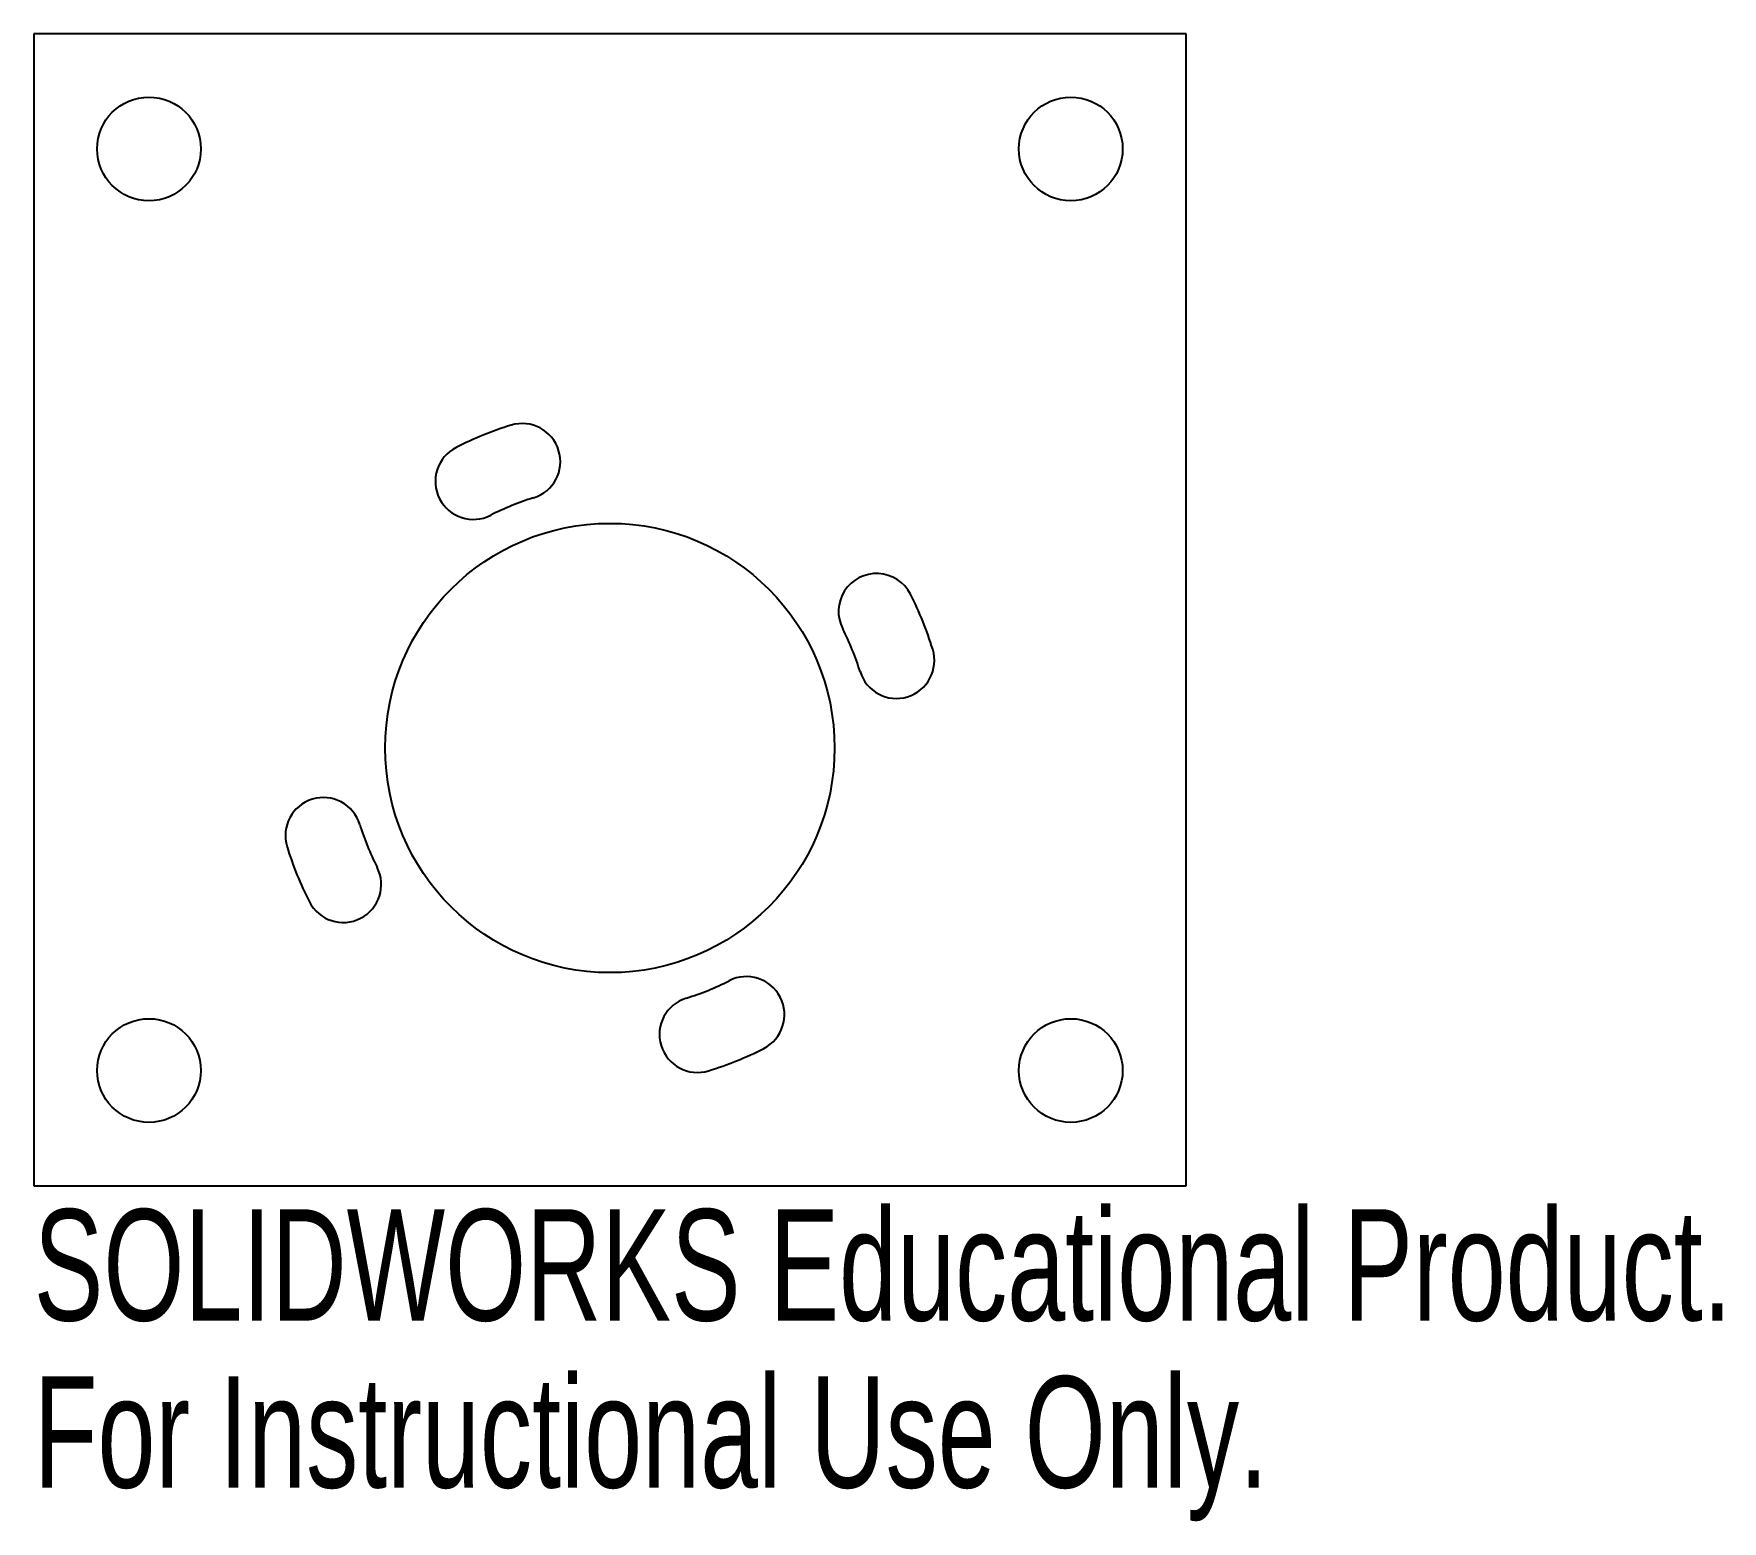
# Model space of a CAD drawing. Header units: millimetres. Extents: x -25 to 48.3, y -39.6 to 25.
import ezdxf

# ---------------------------------------------------------------- set-up
doc = ezdxf.new("R2010")
doc.units = ezdxf.units.MM
doc.styles.add('SLDTEXTSTYLE0', font='TXT', dxfattribs={"width": 0.7})

msp = doc.modelspace()

# ---------------------------------------------------------------- linework, layer by layer
at = {"color": 7, "linetype": 'Continuous', "lineweight": 25}
for p, q in [((25, 25), (-25, 25)), ((-25, 25), (-25, -25)), ((25, -25), (25, 25)), ((-25, -25), (25, -25))]:
    msp.add_line(p, q, dxfattribs=at)
for centre, radius in [((-20, 20), 2.25), ((20, 20), 2.25), ((0, -6), 9.75), ((-20, -20), 2.25), ((20, -20), 2.25)]:
    msp.add_circle(centre, radius, dxfattribs=at)
for centre, radius, start, end in [((-3.801, 6.432), 1.65, 287, 107), ((0, -6), 14.65, 107, 117.10928), ((-5.924, 5.572), 1.65, 117.10928, 297.10928), ((0, -6), 11.35, 107, 117.10928), ((11.572, -0.076), 1.65, 27.10928, 207.10928), ((0, -6), 14.65, 17, 27.10928), ((0, -6), 11.35, 17, 27.10928), ((12.432, -2.199), 1.65, 197, 17), ((-12.432, -9.801), 1.65, 17, 197), ((0, -6), 11.35, 197, 207.10928), ((0, -6), 14.65, 197, 207.10928), ((-11.572, -11.924), 1.65, 207.10928, 27.10928), ((0, -6), 11.35, 287, 297.10928), ((5.924, -17.572), 1.65, 297.10928, 117.10928), ((3.801, -18.432), 1.65, 107, 287), ((0, -6), 14.65, 287, 297.10928)]:
    msp.add_arc(centre, radius, start, end, dxfattribs=at)

# ---------------------------------------------------------------- texts
at = {"color": 7, "linetype": 'Continuous', "char_height": 4.83362, "attachment_point": 1, "style": 'SLDTEXTSTYLE0'}
for s, insert in [('SOLIDWORKS Educational Product.', (-25, -26.02)), ('For Instructional Use Only.', (-25, -33.27))]:
    msp.add_mtext(s, dxfattribs=dict(at, insert=insert))

doc.saveas('drawing.dxf')
